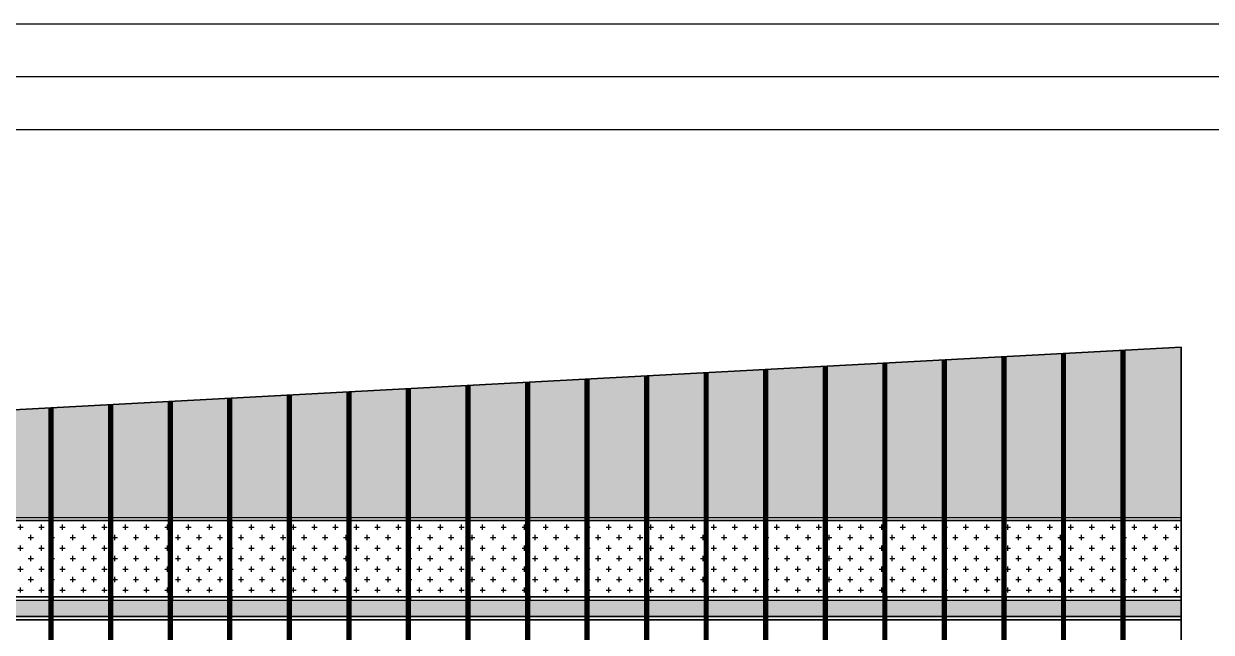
# Model space of a CAD drawing. Extents: x -483182 to 812890, y -390528 to -214858.
# Drawn here: x -191442 to -173496, y -338594 to -329392 of the extents above; entities that cross this region are included whole.
import ezdxf

# ---------------------------------------------------------------- set-up
doc = ezdxf.new("R2010")
doc.units = 0
doc.header["$LTSCALE"] = 1000
doc.header["$MEASUREMENT"] = 0
for name, color, linetype in [('05-填充_156', 156, 'Continuous'), ('05-填充_168', 168, 'Continuous'), ('05-填充_18', 18, 'Continuous'), ('A-0-图名图例', 2, 'Continuous'), ('A-C_幕墙龙骨', 133, 'Continuous'), ('A-C_窗', 140, 'Continuous')]:
    doc.layers.add(name, color=color, linetype=linetype)

# ---------------------------------------------------------------- blocks, each defined once
blk = doc.blocks.new('*U31')
at = {"layer": '05-填充_156'}
h = blk.add_hatch(dxfattribs=at)
h.set_pattern_fill('CROSS', color=136, scale=100)
h.set_pattern_definition([(0, (-32147, 313554.43), (158.75, 158.75), [79.375, -238.125]), (90, (-32107.32, 313514.74), (-158.75, 158.75), [79.375, -238.125])])
h.paths.add_polyline_path([(0, 1500), (840, 1500), (840, 350), (0, 350)])
at = {"layer": '05-填充_168'}
h = blk.add_hatch(color=256, dxfattribs=at)
h.dxf.hatch_style = 1
h.paths.add_polyline_path([(0, 300), (840, 300), (840, 50), (0, 50)])
for points in [[(0, 1550), (840, 1550)], [(0, 1500), (840, 1500)], [(0, 350), (840, 350)], [(0, 300), (840, 300)], [(0, 50), (840, 50)], [(0, 0), (840, 0)]]:
    blk.add_lwpolyline(points)
for points in [[(840, 1500), (0, 1500), (0, 1550), (840, 1550)], [(0, 1500), (840, 1500), (840, 350), (0, 350)], [(0, 300), (840, 300), (840, 350), (0, 350)], [(0, 300), (840, 300), (840, 50), (0, 50)], [(840, 0), (0, 0), (0, 50), (840, 50)]]:
    blk.add_lwpolyline(points, close=True)
blk = doc.blocks.new('*U119')
at = {"layer": 'A-C_窗'}
blk.add_blockref('*U31', (-420, -775), dxfattribs=at)
blk = doc.blocks.new('*U120')
at = {"layer": 'A-C_窗', "color": 0, "linetype": 'ByBlock', "lineweight": -2, "transparency": 16777216}
for p in [(9000, 0), (9900, 0), (10800, 0), (11700, 0), (12600, 0), (13500, 0), (14400, 0), (15300, 0), (16200, 0), (17100, 0), (18000, 0), (18900, 0), (19800, 0), (20700, 0), (21600, 0), (22500, 0), (23400, 0), (24300, 0), (25200, 0)]:
    blk.add_blockref('*U119', p, dxfattribs=at)
blk = doc.blocks.new('*U117')
at = {"layer": '05-填充_156'}
h = blk.add_hatch(dxfattribs=at)
h.set_pattern_fill('CROSS', color=136, scale=100)
h.set_pattern_definition([(0, (-32141, 313554.43), (158.75, 158.75), [79.375, -238.125]), (90, (-32101.32, 313514.74), (-158.75, 158.75), [79.375, -238.125])])
h.paths.add_polyline_path([(0, 1500), (846, 1500), (846, 350), (0, 350)])
at = {"layer": '05-填充_168'}
h = blk.add_hatch(color=256, dxfattribs=at)
h.dxf.hatch_style = 1
h.paths.add_polyline_path([(0, 300), (846, 300), (846, 50), (0, 50)])
for points in [[(0, 1550), (846, 1550)], [(0, 1500), (846, 1500)], [(0, 350), (846, 350)], [(0, 300), (846, 300)], [(0, 50), (846, 50)], [(0, 0), (846, 0)]]:
    blk.add_lwpolyline(points)
for points in [[(846, 1500), (0, 1500), (0, 1550), (846, 1550)], [(0, 1500), (846, 1500), (846, 350), (0, 350)], [(0, 300), (846, 300), (846, 350), (0, 350)], [(0, 300), (846, 300), (846, 50), (0, 50)], [(846, 0), (0, 0), (0, 50), (846, 50)]]:
    blk.add_lwpolyline(points, close=True)
blk = doc.blocks.new('lkjgliutg')
at = {"layer": '05-填充_156'}
h = blk.add_hatch(dxfattribs=at)
h.set_pattern_fill('CROSS', color=136, scale=100)
h.set_pattern_definition([(0, (-157917.5, 360570.43), (158.75, 158.75), [79.375, -238.125]), (90, (-157877.81, 360530.74), (-158.75, 158.75), [79.375, -238.125])])
h.paths.add_polyline_path([(0, 9925), (870, 9925), (870, 11047), (0, 11000)])
h.paths.add_polyline_path([(930, 9925), (1770, 9925), (1770, 11095), (930, 11050)])
h.paths.add_polyline_path([(1830, 9925), (2670, 9925), (2670, 11144), (1830, 11098)])
h.paths.add_polyline_path([(2730, 9925), (3570, 9925), (3570, 11192), (2730, 11147)])
h.paths.add_polyline_path([(3630, 9925), (4470, 9925), (4470, 11241), (3630, 11195)])
h.paths.add_polyline_path([(4530, 9925), (5370, 9925), (5370, 11289), (4530, 11244)])
h.paths.add_polyline_path([(6270, 11337), (5430, 11292), (5430, 9925), (6270, 9925)])
h.paths.add_polyline_path([(7170, 11386), (6330, 11341), (6330, 9925), (7170, 9925)])
h.paths.add_polyline_path([(7230, 9925), (8070, 9925), (8070, 11434), (7230, 11389)])
h.paths.add_polyline_path([(8970, 11483), (8130, 11437), (8130, 9925), (8970, 9925)])
h.paths.add_polyline_path([(9870, 11531), (9030, 11486), (9030, 9925), (9870, 9925)])
h.paths.add_polyline_path([(9930, 9925), (10770, 9925), (10770, 11580), (9930, 11534)])
h.paths.add_polyline_path([(10830, 9925), (11670, 9925), (11670, 11628), (10830, 11583)])
h.paths.add_polyline_path([(11730, 9925), (12570, 9925), (12570, 11676), (11730, 11631)])
h.paths.add_polyline_path([(12630, 9925), (13470, 9925), (13470, 11725), (12630, 11680)])
h.paths.add_polyline_path([(13530, 9925), (14370, 9925), (14370, 11773), (13530, 11728)])
h.paths.add_polyline_path([(14430, 9925), (15270, 9925), (15270, 11822), (14430, 11776)])
h.paths.add_polyline_path([(15330, 9925), (16170, 9925), (16170, 11870), (15330, 11825)])
h.paths.add_polyline_path([(16230, 9925), (17070, 9925), (17070, 11919), (16230, 11873)])
h.paths.add_polyline_path([(17130, 9925), (17970, 9925), (17970, 11967), (17130, 11922)])
h.paths.add_polyline_path([(18870, 12015), (18030, 11970), (18030, 9925), (18870, 9925)])
h.paths.add_polyline_path([(18930, 9925), (19770, 9925), (19770, 12064), (18930, 12019)])
h.paths.add_polyline_path([(19830, 9925), (20670, 9925), (20670, 12112), (19830, 12067)])
h.paths.add_polyline_path([(20730, 9925), (21570, 9925), (21570, 12161), (20730, 12115)])
h.paths.add_polyline_path([(22470, 12209), (21630, 12164), (21630, 9925), (22470, 9925)])
h.paths.add_polyline_path([(22530, 9925), (23370, 9925), (23370, 12258), (22530, 12212)])
h.paths.add_polyline_path([(23430, 9925), (24270, 9925), (24270, 12306), (23430, 12261)])
h.paths.add_polyline_path([(24330, 9925), (25170, 9925), (25170, 12354), (24330, 12309)])
h.paths.add_polyline_path([(25230, 9925), (26070, 9925), (26070, 12403), (25230, 12358)])
h.paths.add_polyline_path([(26970, 12451), (26130, 12406), (26130, 9925), (26970, 9925)])
h.paths.add_polyline_path([(27876, 12500), (27030, 12454), (27030, 9925), (27876, 9925)])
at = {"layer": '05-填充_18', "const_width": 60}
for points in [[(25200, -150), (25200, 12356)], [(26100, -150), (26100, 12404)], [(27000, -150), (27000, 12453)], [(22500, -150), (22500, 12211)], [(23400, -150), (23400, 12259)], [(24300, -150), (24300, 12308)], [(18900, -150), (18900, 12017)], [(19800, -150), (19800, 12065)], [(20700, -150), (20700, 12114)], [(21600, -150), (21600, 12162)], [(15300, -150), (15300, 11823)], [(16200, -150), (16200, 11872)], [(17100, -150), (17100, 11920)], [(18000, -150), (18000, 11969)], [(12600, -150), (12600, 11678)], [(13500, -150), (13500, 11726)], [(14400, -150), (14400, 11775)], [(10800, -150), (10800, 11581)], [(11700, -150), (11700, 11630)]]:
    blk.add_lwpolyline(points, dxfattribs=at)
at = {"layer": 'A-C_幕墙龙骨'}
for points in [[(26070, -150), (26070, 12403)], [(26130, -150), (26130, 12406)], [(26970, -150), (26970, 12451)], [(27030, -150), (27030, 12454)], [(22470, -150), (22470, 12209)], [(22530, -150), (22530, 12212)], [(23370, -150), (23370, 12258)], [(23430, -150), (23430, 12261)], [(24270, -150), (24270, 12306)], [(24330, -150), (24330, 12309)], [(25170, -150), (25170, 12354)], [(25230, -150), (25230, 12358)], [(19770, -150), (19770, 12064)], [(19830, -150), (19830, 12067)], [(20670, -150), (20670, 12112)], [(20730, -150), (20730, 12115)], [(21570, -150), (21570, 12161)], [(21630, -150), (21630, 12164)], [(16170, -150), (16170, 11870)], [(16230, -150), (16230, 11873)], [(17070, -150), (17070, 11919)], [(17130, -150), (17130, 11922)], [(17970, -150), (17970, 11967)], [(18030, -150), (18030, 11970)], [(18870, -150), (18870, 12015)], [(18930, -150), (18930, 12019)], [(12570, -150), (12570, 11676)], [(12630, -150), (12630, 11680)], [(13470, -150), (13470, 11725)], [(13530, -150), (13530, 11728)], [(14370, -150), (14370, 11773)], [(14430, -150), (14430, 11776)], [(15270, -150), (15270, 11822)], [(15330, -150), (15330, 11825)], [(10770, -150), (10770, 11580)], [(10830, -150), (10830, 11583)], [(11670, -150), (11670, 11628)], [(11730, -150), (11730, 11631)]]:
    blk.add_lwpolyline(points, dxfattribs=at)
at = {"layer": 'A-C_窗'}
blk.add_lwpolyline([(27876, 12500), (0, 11000), (0, -150), (27876, -150)], close=True, dxfattribs=at)
for name, p in [('*U120', (1350, 9150)), ('*U117', (27030, 8375))]:
    blk.add_blockref(name, p, dxfattribs=at)

msp = doc.modelspace()

# ---------------------------------------------------------------- linework, layer by layer
at = {"layer": 'A-0-图名图例'}
for p, q in [((-207380, -329391.9), (-133280, -329391.9)), ((-207380, -330191.9), (-133280, -330191.9)), ((-207380, -330991.9), (-133280, -330991.9))]:
    msp.add_line(p, q, dxfattribs=at)
at = {"layer": 'A-C_窗'}
msp.add_lwpolyline([(-173950.5, -346931.4), (-201826.5, -346931.4), (-201826.5, -335781.1), (-173950.5, -334281.1)], close=True, dxfattribs=at)

# ---------------------------------------------------------------- block references
msp.add_blockref('lkjgliutg', (-201826.5, -346781.1), dxfattribs=at)

doc.saveas('drawing.dxf')
